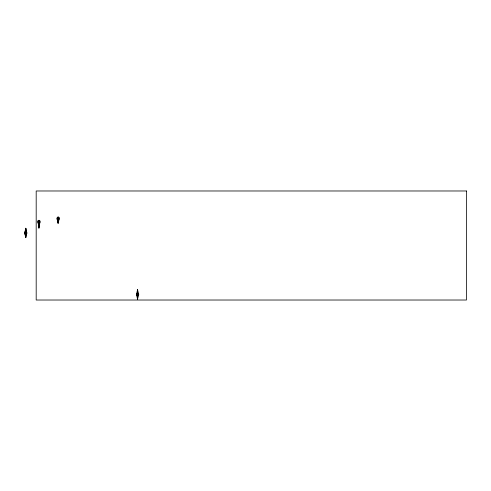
<?xml version="1.0" encoding="UTF-8"?>
<svg xmlns="http://www.w3.org/2000/svg" width="491" height="491" viewBox="0 0 491 491"><rect width="100%" height="100%" fill="white"/><g stroke="black" fill="none" stroke-linecap="round" stroke-linejoin="round"><path stroke-width="0.74" d="M38.734 220.686L38.93 228.106L39.139 220.686M25.771 228.272L25.771 237.589L26.606 234.232L26.606 231.795L25.771 228.272L24.986 231.795L24.986 234.232L25.771 237.589L25.771 228.272L25.771 237.589M137.554 289.745L137.554 299.062L138.394 295.711L138.394 293.268L137.554 289.745L136.768 293.268L136.768 295.711L137.554 299.062L137.554 289.745L137.554 299.062M58.294 219.87L58.085 217.433L58.085 223.227L58.92 219.87L58.92 217.433L58.503 217.04L57.3 217.433L57.3 219.87L58.085 223.227L58.294 217.433M25.575 234.232L25.771 231.795L25.98 234.232M38.93 220.686L38.93 226.48L39.765 223.123L39.765 220.686L38.537 220.293L38.145 220.686L38.145 223.123L38.93 226.48L38.93 220.686L38.93 228.106M137.357 295.711L137.554 293.268L137.762 295.711M39.035 222.417L39.348 220.293L39.348 223.123L39.348 220.686M58.294 218.458L58.503 217.04L58.503 219.87L58.343 218.961L57.84 218.961L57.693 219.87L57.693 217.04M25.526 233.317L25.379 234.232L25.379 231.795L25.526 233.317L26.029 233.317L26.189 234.232L26.189 231.795L26.029 232.709L25.526 232.709M38.537 220.686L38.537 223.123L38.537 220.293M137.308 294.796L137.161 295.711L137.161 293.268L137.308 294.796L137.818 294.796L137.971 295.711L137.971 293.268L137.818 294.183L137.308 294.183M58.503 217.433L58.343 218.348L57.84 218.348L57.693 217.433M39.139 222.515L39.765 220.686L38.145 220.686L38.537 221.907M58.294 219.262L58.92 217.433L57.3 217.433L57.693 218.655M57.3 219.87L58.92 219.87M38.685 221.601L39.194 221.601M38.685 222.208L39.194 222.208M38.145 223.123L39.765 223.123M24.986 231.795L26.606 231.795M24.986 234.232L26.606 234.232M136.768 293.268L138.394 293.268M136.768 295.711L138.394 295.711M58.085 217.433L58.085 223.227M57.889 217.433L57.889 218.961M57.84 218.348L57.84 218.961M38.629 223.086A1.221 1.221 0 0 1 37.96 221.165A1.221 1.221 0 0 1 39.986 221.294A1.221 1.221 0 0 1 39.084 223.117M58.239 217.445A1.221 1.221 0 0 1 58.239 219.864M57.778 219.833A1.221 1.221 0 0 1 57.778 217.47M25.925 231.807A1.215 1.215 0 0 1 25.925 234.219M25.323 234.146A1.215 1.215 0 0 1 25.323 231.881M137.707 293.28A1.221 1.221 0 0 1 137.707 295.699M137.253 295.668A1.221 1.221 0 0 1 137.253 293.311M137.554 290.242L137.658 291.507L137.554 290.242M137.658 297.386L137.554 298.252L137.658 297.386M466.45 190.981L36.187 190.981L36.187 300.019L466.45 300.019L466.45 190.981"/></g></svg>
